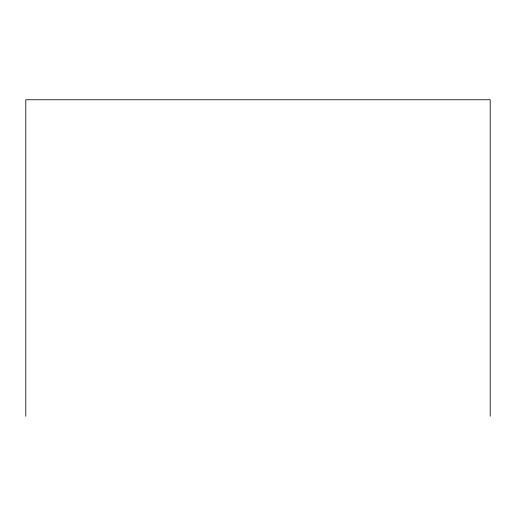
<?xml version="1.0" encoding="UTF-8"?>
<svg xmlns="http://www.w3.org/2000/svg" width="516" height="516" viewBox="0 0 516 516"><rect width="100%" height="100%" fill="white"/><g stroke="black" fill="none" stroke-linecap="round" stroke-linejoin="round"><path stroke-width="0.77" d="M490.2 416.244L490.2 99.756L25.8 99.756L25.8 416.244"/></g></svg>
